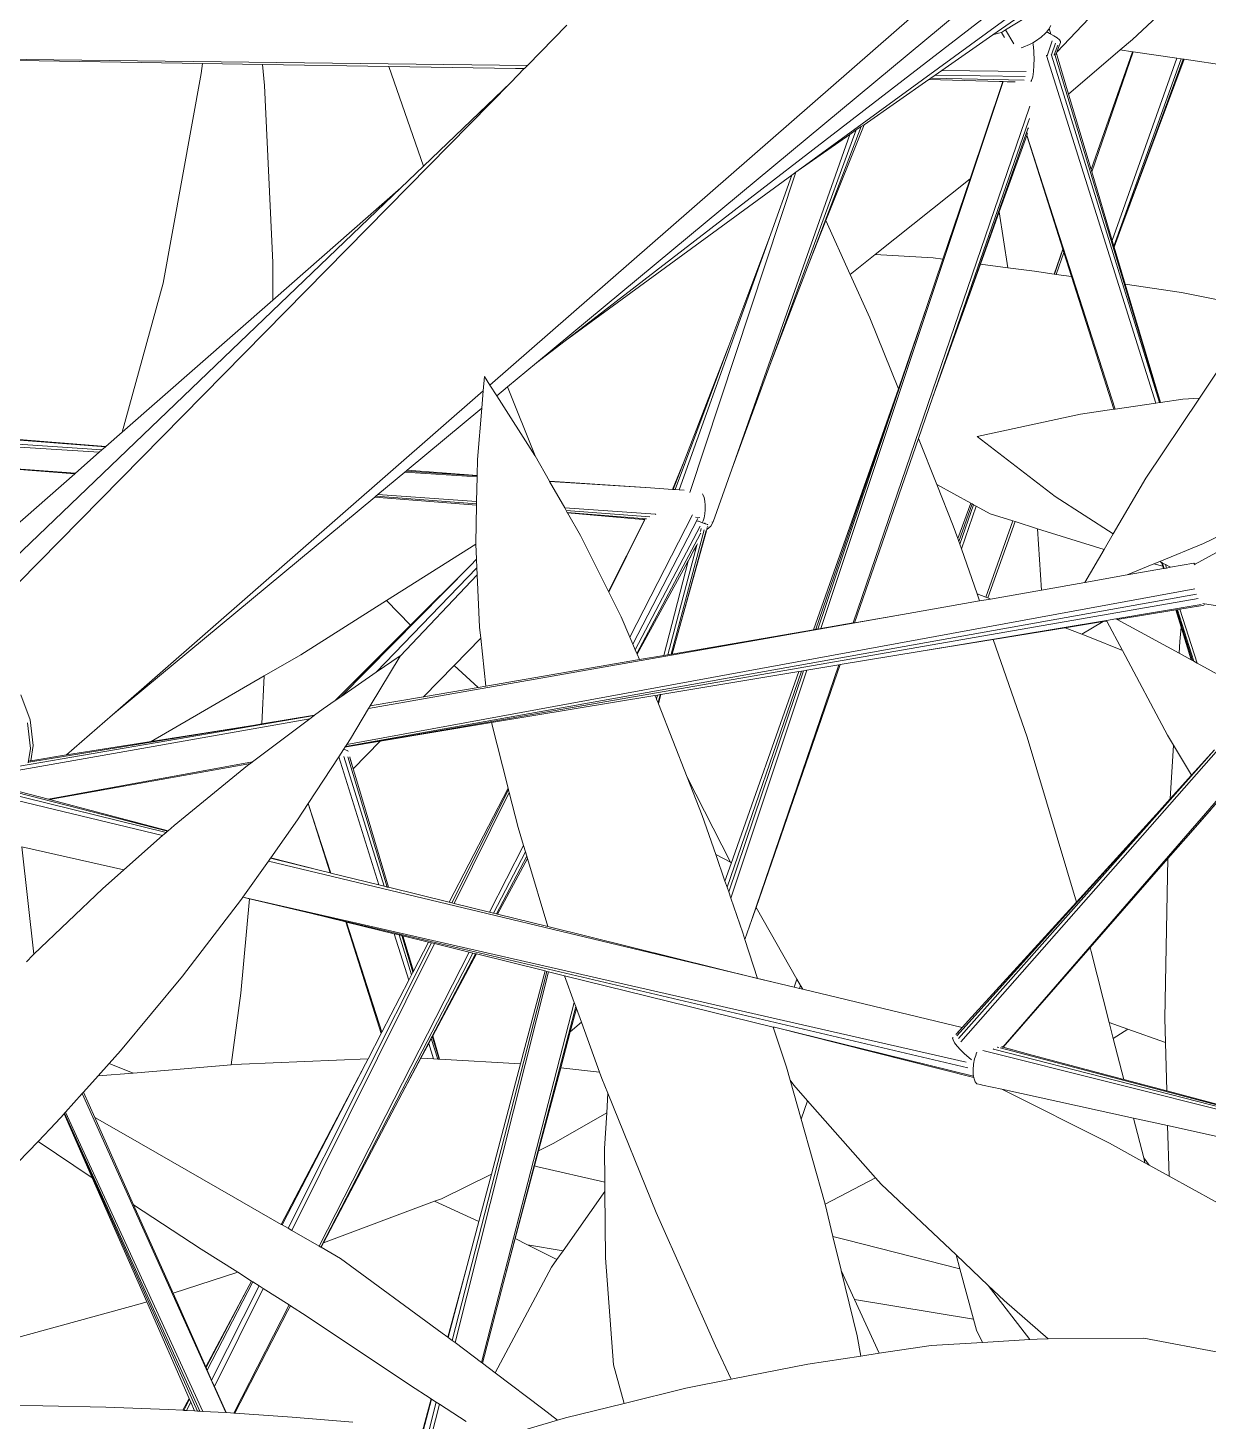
# Model space of a CAD drawing. Header units: millimetres. Extents: x 18 to 174501, y 22 to 24571.
# Drawn here: x 18390.8 to 18495.1, y 22331.5 to 22454.7 of the extents above; entities that cross this region are included whole.
import ezdxf

# ---------------------------------------------------------------- set-up
doc = ezdxf.new("R2010")
doc.units = ezdxf.units.MM
doc.header["$MEASUREMENT"] = 0
doc.layers.add('Edges', color=7, linetype='Continuous', lineweight=18)

# ---------------------------------------------------------------- blocks, each defined once
blk = doc.blocks.new('BAMBOOPLAN')
at = {"layer": 'Edges'}
for p, q in [((4.9687, 3.6065), (5.7103, 4.254)), ((5.0274, 3.6346), (5.7136, 4.2039)), ((5.9508, 4.2011), (5.7805, 4.0432)), ((5.704, 4.1561), (5.0636, 3.6625)), ((5.6819, 4.1139), (5.3582, 3.8775)), ((5.6851, 4.027), (5.7553, 4.1013)), ((5.6478, 4.0793), (5.6042, 4.0489)), ((5.6204, 4.0552), (5.6575, 4.0779)), ((5.066, 4.061), (5.016, 4.0103)), ((5.6042, 4.0489), (5.5397, 4.004)), ((5.6042, 4.0489), (5.6114, 4.0509)), ((5.6114, 4.0509), (5.615, 4.0519)), ((5.615, 4.0519), (5.6151, 4.0519)), ((5.6151, 4.0519), (5.6204, 4.0552)), ((5.6151, 4.0519), (5.619, 4.0455)), ((5.6204, 4.0552), (5.6309, 4.0378)), ((5.6652, 4.0459), (5.6709, 4.0511)), ((5.6709, 4.0511), (5.672, 4.0524)), ((5.672, 4.0524), (5.6751, 4.0562)), ((5.6744, 4.0513), (5.672, 4.0524)), ((5.6741, 4.0525), (5.6744, 4.0513)), ((5.676, 4.0506), (5.6744, 4.0513)), ((5.6751, 4.0562), (5.6754, 4.0568)), ((5.6754, 4.0568), (5.6774, 4.0609)), ((5.6775, 4.0498), (5.6754, 4.0568)), ((5.6774, 4.0499), (5.676, 4.0506)), ((5.6769, 4.0514), (5.6774, 4.0499)), ((5.6775, 4.0498), (5.6774, 4.0499)), ((5.6814, 4.0477), (5.6775, 4.0498)), ((5.6856, 4.045), (5.6814, 4.0477)), ((5.619, 4.0455), (5.619, 4.0454)), ((5.64, 4.0324), (5.6426, 4.0332)), ((5.6426, 4.0332), (5.6505, 4.0366)), ((5.6505, 4.0366), (5.6547, 4.039)), ((5.6547, 4.039), (5.6582, 4.041)), ((5.655, 4.0371), (5.6547, 4.039)), ((5.6559, 4.0283), (5.655, 4.0371)), ((5.6582, 4.041), (5.6652, 4.0459)), ((5.6727, 4.0226), (5.6791, 4.0412)), ((5.6783, 4.0236), (5.6834, 4.0384)), ((5.6863, 4.036), (5.6818, 4.0235)), ((5.6876, 4.0341), (5.6846, 4.0257)), ((5.6872, 4.0328), (5.6851, 4.027)), ((5.6885, 4.0425), (5.6856, 4.045)), ((5.6872, 4.0328), (5.6895, 4.0393)), ((5.6898, 4.0406), (5.6885, 4.0425)), ((5.6895, 4.0393), (5.6898, 4.0406)), ((5.7651, 4.03), (5.7, 3.9739)), ((5.7805, 4.0432), (5.7651, 4.03)), ((5.7805, 4.0277), (5.7651, 4.03)), ((4.053, 4.0218), (5.016, 4.0103)), ((4.3117, 4.0176), (4.6056, 4.0129)), ((4.6039, 4.0001), (4.6056, 4.0129)), ((4.6056, 4.0129), (4.6813, 4.0117)), ((4.6813, 4.0117), (4.6837, 3.9849)), ((4.6813, 4.0117), (4.8408, 4.0091)), ((5.656, 4.0254), (5.6559, 4.0283)), ((5.6563, 4.0192), (5.656, 4.0254)), ((5.6562, 4.0104), (5.6563, 4.0192)), ((5.672, 4.0229), (5.6718, 4.0233)), ((5.8102, 3.5839), (5.672, 4.0229)), ((5.6726, 4.0224), (5.6727, 4.0226)), ((5.6781, 4.0232), (5.6782, 4.0236)), ((5.6782, 4.0236), (5.6783, 4.0236)), ((5.6784, 4.0232), (5.6783, 4.0236)), ((5.8146, 3.5845), (5.6784, 4.0232)), ((5.6818, 4.0235), (5.6817, 4.0233)), ((5.6826, 4.0243), (5.6827, 4.0241)), ((5.6827, 4.0241), (5.8158, 3.5847)), ((5.6844, 4.0253), (5.6839, 4.0241)), ((5.6844, 4.0253), (5.6846, 4.0257)), ((5.6851, 4.027), (5.6846, 4.0257)), ((5.6846, 4.0257), (5.6855, 4.0225)), ((5.6846, 4.0257), (5.6846, 4.0257)), ((5.6855, 4.0225), (5.7, 3.9739)), ((5.7805, 4.0277), (5.7283, 3.8789)), ((5.7817, 4.0276), (5.7292, 3.8759)), ((5.755, 3.7892), (5.8366, 4.0196)), ((5.7571, 3.7821), (5.8421, 4.0188)), ((5.8448, 4.0184), (5.766, 3.8038)), ((5.846, 4.0182), (5.766, 3.8038)), ((5.7817, 4.0276), (5.7805, 4.0277)), ((5.8366, 4.0196), (5.7817, 4.0276)), ((5.8421, 4.0188), (5.8366, 4.0196)), ((5.8448, 4.0184), (5.8421, 4.0188)), ((5.846, 4.0182), (5.8448, 4.0184)), ((5.9021, 4.01), (5.846, 4.0182)), ((4.5558, 3.7354), (4.6039, 4.0001)), ((4.8408, 4.0091), (4.8847, 3.8833)), ((4.8408, 4.0091), (5.0012, 4.0066)), ((5.0121, 4.0063), (4.995, 3.9889)), ((5.0121, 4.0063), (5.0012, 4.0066)), ((5.0012, 4.0066), (5.0122, 4.0064)), ((5.0122, 4.0064), (5.0121, 4.0063)), ((5.016, 4.0103), (5.0122, 4.0064)), ((5.5259, 3.9944), (5.5233, 3.9926)), ((5.5312, 3.9981), (5.5259, 3.9944)), ((5.6438, 3.9916), (5.5259, 3.9944)), ((5.5397, 4.004), (5.5312, 3.9981)), ((5.5312, 3.9981), (5.6452, 3.9962)), ((5.5397, 4.004), (5.6462, 4.0027)), ((5.6532, 3.9915), (5.6546, 3.9961)), ((5.6546, 3.9961), (5.6556, 4.0025)), ((5.6556, 4.0025), (5.6562, 4.0104)), ((4.995, 3.9889), (4.3011, 3.2841)), ((4.6837, 3.9849), (4.6945, 3.7613)), ((4.995, 3.9889), (4.8847, 3.8833)), ((5.6173, 3.9899), (5.3868, 3.2993)), ((5.5233, 3.9926), (5.4415, 3.9355)), ((5.6125, 3.9901), (5.5233, 3.9926)), ((5.617, 3.9899), (5.5755, 3.8672)), ((5.617, 3.9899), (5.6125, 3.9901)), ((5.6173, 3.9899), (5.617, 3.9899)), ((5.6225, 3.9897), (5.6173, 3.9899)), ((5.6225, 3.9897), (5.6231, 3.9897)), ((5.6231, 3.9897), (5.6233, 3.9897)), ((5.6233, 3.9897), (5.6265, 3.9897)), ((5.6326, 3.9895), (5.6265, 3.9897)), ((5.6522, 3.99), (5.6532, 3.9915)), ((5.6505, 3.9578), (5.6509, 3.9589)), ((5.7, 3.9739), (5.7283, 3.8789)), ((5.4277, 3.3063), (5.6505, 3.9578)), ((5.6496, 3.9409), (5.6504, 3.9433)), ((5.3227, 3.6325), (5.4317, 3.9288)), ((5.3719, 3.7609), (5.4379, 3.933)), ((5.3932, 3.8144), (5.4415, 3.9355)), ((5.4317, 3.9288), (5.4235, 3.9231)), ((5.4379, 3.933), (5.4317, 3.9288)), ((5.4415, 3.9355), (5.4379, 3.933)), ((5.5281, 3.5907), (5.6492, 3.9399)), ((5.6486, 3.9301), (5.5619, 3.6857)), ((5.617, 2.7706), (6.619, 3.9268)), ((5.6482, 3.925), (5.6473, 3.9224)), ((5.6492, 3.9316), (5.6486, 3.9301)), ((5.6492, 3.9399), (5.6496, 3.9409)), ((5.2742, 3.5005), (5.4235, 3.9231)), ((5.4235, 3.9231), (5.3582, 3.8775)), ((5.6471, 3.9218), (5.6122, 3.8253)), ((5.6473, 3.9224), (5.6471, 3.9218)), ((5.6471, 3.9218), (5.6927, 3.7783)), ((5.6473, 3.9224), (5.7588, 3.5764)), ((5.8479, 3.0345), (6.6245, 3.9224)), ((4.8847, 3.8833), (4.8561, 3.8559)), ((5.35, 3.8716), (5.0636, 3.6625)), ((5.3554, 3.8755), (5.2215, 3.4708)), ((5.3236, 3.7978), (5.35, 3.8716)), ((5.3554, 3.8755), (5.35, 3.8716)), ((5.3582, 3.8775), (5.3554, 3.8755)), ((5.7283, 3.8789), (5.7292, 3.8759)), ((5.7292, 3.8759), (5.755, 3.7892)), ((4.8561, 3.8559), (4.2689, 3.2932)), ((4.6942, 3.7139), (4.8561, 3.8559)), ((5.5755, 3.8672), (5.4554, 3.7714)), ((5.5755, 3.8672), (5.5411, 3.7658)), ((5.6122, 3.8253), (5.5885, 3.7595)), ((5.6122, 3.8253), (5.623, 3.7549)), ((5.3719, 3.7609), (5.3932, 3.8144)), ((5.3932, 3.8144), (5.4241, 3.7464)), ((5.766, 3.8038), (5.7575, 3.7807)), ((5.2079, 3.4743), (5.3236, 3.7978)), ((5.2707, 3.6561), (5.3236, 3.7978)), ((5.755, 3.7892), (5.7571, 3.7821)), ((5.4554, 3.7714), (5.4241, 3.7464)), ((5.4554, 3.7714), (5.529, 3.7673)), ((5.5411, 3.7658), (5.5208, 3.7058)), ((5.529, 3.7673), (5.5411, 3.7658)), ((5.6927, 3.7783), (5.6815, 3.7469)), ((5.6928, 3.7778), (5.6819, 3.7468)), ((5.694, 3.7741), (5.6844, 3.7465)), ((5.6927, 3.7783), (5.6928, 3.7778)), ((5.6928, 3.7778), (5.694, 3.7741)), ((5.694, 3.7741), (5.7037, 3.7437)), ((5.7571, 3.7821), (5.7575, 3.7807)), ((5.7575, 3.7807), (5.7715, 3.7339)), ((4.6945, 3.7613), (4.6942, 3.7139)), ((5.3227, 3.6325), (5.3719, 3.7609)), ((5.5885, 3.7595), (5.5619, 3.6857)), ((5.5885, 3.7595), (5.623, 3.7549)), ((5.623, 3.7549), (5.657, 3.7504)), ((5.657, 3.7504), (5.6815, 3.7469)), ((4.5041, 3.5472), (4.5558, 3.7354)), ((5.4241, 3.7464), (5.4489, 3.6917)), ((5.6815, 3.7469), (5.6819, 3.7468)), ((5.6819, 3.7468), (5.6844, 3.7465)), ((5.6844, 3.7465), (5.7037, 3.7437)), ((5.7037, 3.7437), (5.7569, 3.5761)), ((5.7715, 3.7339), (5.8424, 3.7236)), ((5.7715, 3.7339), (5.8159, 3.5847)), ((4.5041, 3.5472), (4.6942, 3.7139)), ((5.8424, 3.7236), (5.9037, 3.7115)), ((5.5208, 3.7058), (5.3829, 3.2986)), ((5.5208, 3.7058), (5.4864, 3.6059)), ((5.4489, 3.6917), (5.485, 3.6018)), ((5.5619, 3.6857), (5.5281, 3.5907)), ((6.3609, 3.683), (5.5639, 2.7773)), ((5.0636, 3.6625), (5.0274, 3.6346)), ((5.203, 3.4746), (5.2707, 3.6561)), ((5.2141, 3.5107), (5.2707, 3.6561)), ((4.991, 3.6043), (5.0274, 3.6346)), ((5.2742, 3.5005), (5.3227, 3.6325)), ((4.9618, 3.6173), (4.9603, 3.5992)), ((4.9618, 3.6173), (4.9687, 3.6065)), ((5.8879, 3.6243), (5.8652, 3.5903)), ((4.4918, 3.1901), (4.9603, 3.5992)), ((4.9603, 3.5992), (4.9584, 3.5773)), ((4.9687, 3.6065), (4.9773, 3.593)), ((4.9773, 3.593), (4.991, 3.6043)), ((4.9773, 3.593), (5.0255, 3.5179)), ((4.991, 3.6043), (5.0259, 3.5172)), ((5.3777, 3.2977), (5.485, 3.6018)), ((5.485, 3.6018), (5.3804, 3.2982)), ((5.485, 3.6018), (5.4864, 3.6059)), ((5.5102, 3.539), (5.5281, 3.5907)), ((5.8652, 3.5903), (5.7975, 3.4892)), ((5.8442, 3.5888), (5.8652, 3.5903)), ((4.8643, 3.4992), (4.9584, 3.5773)), ((4.9584, 3.5773), (4.9529, 3.5125)), ((5.715, 3.57), (5.7569, 3.5761)), ((5.7569, 3.5761), (5.7588, 3.5764)), ((5.7588, 3.5764), (5.8102, 3.5839)), ((5.8102, 3.5839), (5.8146, 3.5845)), ((5.8146, 3.5845), (5.8158, 3.5847)), ((5.8158, 3.5847), (5.8159, 3.5847)), ((5.8159, 3.5847), (5.8442, 3.5888)), ((4.4785, 3.5247), (4.0315, 3.5557)), ((4.1205, 3.5569), (4.4831, 3.5288)), ((5.5843, 3.5417), (5.715, 3.57)), ((4.4751, 3.5218), (4.0321, 3.5504)), ((4.2512, 3.5481), (4.4834, 3.529)), ((4.4834, 3.529), (4.5041, 3.5472)), ((5.4296, 3.3066), (5.5102, 3.539)), ((5.5102, 3.539), (5.5334, 3.4809)), ((5.5843, 3.5417), (5.6829, 3.4661)), ((4.4451, 3.4955), (4.4751, 3.5218)), ((4.4751, 3.5218), (4.4785, 3.5247)), ((4.4785, 3.5247), (4.4831, 3.5288)), ((4.4831, 3.5288), (4.4834, 3.529)), ((4.2554, 3.509), (4.4443, 3.4947)), ((4.2554, 3.509), (4.4451, 3.4955)), ((4.9529, 3.5125), (4.9525, 3.4924)), ((5.0255, 3.5179), (5.0259, 3.5172)), ((5.0259, 3.5172), (5.0439, 3.4855)), ((5.1996, 3.4749), (5.2141, 3.5107)), ((5.2001, 3.4748), (5.2141, 3.5107)), ((4.3256, 3.3907), (4.4443, 3.4947)), ((4.4443, 3.4947), (4.4451, 3.4955)), ((4.8271, 3.4684), (4.8613, 3.4968)), ((4.8613, 3.4968), (4.8629, 3.4981)), ((4.9525, 3.4909), (4.8613, 3.4968)), ((4.8629, 3.4981), (4.8643, 3.4992)), ((4.9525, 3.4919), (4.8629, 3.4981)), ((4.8643, 3.4992), (4.9525, 3.4924)), ((4.9525, 3.4909), (4.9519, 3.4595)), ((4.9525, 3.4924), (4.9525, 3.4919)), ((4.9525, 3.4919), (4.9525, 3.4909)), ((5.1718, 3.4767), (5.0439, 3.4855)), ((5.0439, 3.4855), (5.0442, 3.4849)), ((5.1718, 3.4767), (5.0442, 3.4849)), ((5.0442, 3.4849), (5.0632, 3.4516)), ((5.2507, 3.4341), (5.2742, 3.5005)), ((5.7975, 3.4892), (5.7563, 3.4186)), ((4.8245, 3.4662), (4.8271, 3.4684)), ((4.8271, 3.4684), (4.9519, 3.4595)), ((5.1996, 3.4749), (5.1718, 3.4767)), ((5.2001, 3.4748), (5.1996, 3.4749)), ((5.203, 3.4746), (5.2001, 3.4748)), ((5.2079, 3.4743), (5.203, 3.4746)), ((5.214, 3.4739), (5.2079, 3.4743)), ((5.2379, 3.4686), (5.2373, 3.4695)), ((5.2393, 3.4648), (5.2379, 3.4686)), ((5.5334, 3.4809), (5.5542, 3.4291)), ((5.5334, 3.4809), (5.5763, 3.4576)), ((6.0207, 3.4791), (5.8704, 3.4066)), ((4.4918, 3.1901), (4.8231, 3.4651)), ((4.8231, 3.4651), (4.8245, 3.4662)), ((4.8231, 3.4651), (4.9518, 3.4548)), ((4.8245, 3.4662), (4.9518, 3.4566)), ((4.9518, 3.4548), (4.9509, 3.4069)), ((4.9519, 3.4595), (4.9518, 3.4566)), ((4.9518, 3.4566), (4.9518, 3.4548)), ((5.0632, 3.4516), (5.178, 3.4435)), ((5.0632, 3.4516), (5.0652, 3.4481)), ((5.2403, 3.4601), (5.2393, 3.4648)), ((5.2408, 3.4548), (5.2403, 3.4601)), ((5.2404, 3.4439), (5.2409, 3.4492)), ((5.2409, 3.4492), (5.2408, 3.4548)), ((5.5599, 3.4128), (5.5763, 3.4576)), ((5.578, 3.4566), (5.5611, 3.4093)), ((5.5798, 3.4556), (5.5623, 3.4059)), ((5.5832, 3.4538), (5.5645, 3.3997)), ((5.5763, 3.4576), (5.578, 3.4566)), ((5.578, 3.4566), (5.5798, 3.4556)), ((5.5798, 3.4556), (5.5832, 3.4538)), ((5.5832, 3.4538), (5.6009, 3.4441)), ((5.6829, 3.4661), (5.7563, 3.4186)), ((5.0652, 3.4481), (5.1706, 3.4402)), ((5.0652, 3.4481), (5.0665, 3.4457)), ((5.0665, 3.4457), (5.166, 3.4378)), ((5.0665, 3.4457), (5.0668, 3.4453)), ((5.1618, 3.437), (5.0668, 3.4453)), ((5.0668, 3.4453), (5.083, 3.4167)), ((5.1643, 3.4367), (5.1185, 3.3458)), ((5.1644, 3.4367), (5.1188, 3.345)), ((5.1455, 3.2881), (5.2246, 3.443)), ((5.1493, 3.2793), (5.2316, 3.4381)), ((5.1643, 3.4367), (5.1618, 3.437)), ((5.1644, 3.4367), (5.1643, 3.4367)), ((5.1646, 3.4372), (5.1644, 3.4367)), ((5.166, 3.4378), (5.1665, 3.4378)), ((5.1706, 3.4402), (5.1709, 3.4401)), ((5.178, 3.4435), (5.1783, 3.4434)), ((5.2286, 3.4399), (5.2286, 3.4399)), ((5.2286, 3.4399), (5.234, 3.4395)), ((5.2321, 3.4347), (5.231, 3.435)), ((5.2375, 3.4328), (5.2321, 3.4347)), ((5.2372, 3.4335), (5.2381, 3.4351)), ((5.2408, 3.4316), (5.2375, 3.4328)), ((5.2381, 3.4351), (5.2394, 3.439)), ((5.2394, 3.439), (5.2404, 3.4439)), ((5.2408, 3.4316), (5.2404, 3.4327)), ((5.2415, 3.4313), (5.2408, 3.4316)), ((5.2438, 3.4304), (5.2415, 3.4313)), ((5.2462, 3.4329), (5.246, 3.4325)), ((5.2477, 3.4286), (5.2507, 3.4341)), ((5.2496, 3.4338), (5.2495, 3.4337)), ((5.5954, 3.3387), (5.6296, 3.4351)), ((5.5977, 3.3378), (5.6323, 3.4343)), ((5.6009, 3.4441), (5.6296, 3.4351)), ((5.6296, 3.4351), (5.6323, 3.4343)), ((5.6323, 3.4343), (5.6608, 3.4253)), ((5.083, 3.4167), (5.1185, 3.3458)), ((5.1523, 3.2724), (5.2344, 3.4284)), ((5.1543, 3.2678), (5.235, 3.4191)), ((5.1976, 3.2668), (5.2395, 3.4239)), ((5.2418, 3.423), (5.2077, 3.299)), ((5.2423, 3.4226), (5.2077, 3.299)), ((5.2344, 3.4284), (5.2344, 3.4285)), ((5.2346, 3.4218), (5.2355, 3.4254)), ((5.2346, 3.4218), (5.2346, 3.4218)), ((5.235, 3.4191), (5.2353, 3.4196)), ((5.2423, 3.4226), (5.2427, 3.4241)), ((5.2427, 3.4241), (5.2434, 3.4267)), ((5.2427, 3.4241), (5.2429, 3.4242)), ((5.2429, 3.4242), (5.2477, 3.4286)), ((5.2437, 3.4278), (5.2438, 3.4281)), ((5.2439, 3.4303), (5.2438, 3.4304)), ((5.2444, 3.4282), (5.2443, 3.4279)), ((5.5542, 3.4291), (5.5599, 3.4128)), ((5.6608, 3.4253), (5.6655, 3.3478)), ((5.6608, 3.4253), (5.7448, 3.3989)), ((5.7563, 3.4186), (5.7448, 3.3989)), ((4.9508, 3.4057), (4.8381, 3.3346)), ((4.9509, 3.4058), (4.9508, 3.4057)), ((4.9509, 3.4069), (4.9509, 3.4058)), ((4.9509, 3.4058), (4.9518, 3.3868)), ((5.1937, 3.2661), (5.23, 3.4043)), ((5.2261, 3.3972), (5.2191, 3.3843)), ((5.23, 3.4043), (5.2261, 3.3972)), ((5.2311, 3.4063), (5.23, 3.4043)), ((5.5599, 3.4128), (5.5611, 3.4093)), ((5.5611, 3.4093), (5.5623, 3.4059)), ((5.5623, 3.4059), (5.5645, 3.3997)), ((5.5645, 3.3997), (5.5843, 3.343)), ((5.7448, 3.3989), (5.7206, 3.3575)), ((5.8704, 3.4066), (5.815, 3.3838)), ((5.8989, 3.4019), (5.86, 3.3804)), ((4.7803, 3.2131), (4.944, 3.379)), ((4.8683, 3.3033), (4.944, 3.379)), ((4.944, 3.379), (4.9518, 3.3868)), ((4.9518, 3.3868), (4.9523, 3.3757)), ((5.2178, 3.382), (5.1547, 3.2668)), ((5.1883, 3.2652), (5.2191, 3.3843)), ((5.2191, 3.3843), (5.2178, 3.382)), ((5.2229, 3.3912), (5.2191, 3.3843)), ((5.8078, 3.3808), (5.7738, 3.3669)), ((5.815, 3.3838), (5.8078, 3.3808)), ((5.8078, 3.3808), (5.8188, 3.378)), ((5.815, 3.3838), (5.8174, 3.3825)), ((5.8188, 3.378), (5.8174, 3.3825)), ((5.8174, 3.3825), (5.8177, 3.3824)), ((5.8177, 3.3824), (5.82, 3.375)), ((5.8177, 3.3824), (5.8187, 3.3818)), ((5.8187, 3.3818), (5.8208, 3.3752)), ((5.8187, 3.3818), (5.8222, 3.3799)), ((5.8222, 3.3799), (5.8236, 3.3756)), ((5.8222, 3.3799), (5.8286, 3.3765)), ((5.8581, 3.3817), (5.8286, 3.3765)), ((5.8581, 3.3817), (5.86, 3.3804)), ((5.86, 3.3804), (5.8586, 3.3796)), ((4.9523, 3.3757), (4.825, 3.2439)), ((4.9527, 3.3669), (4.8551, 3.2644)), ((4.9523, 3.3757), (4.9527, 3.3669)), ((4.9527, 3.3669), (4.9557, 3.3008)), ((5.7738, 3.3669), (5.7206, 3.3575)), ((5.8197, 3.375), (5.7738, 3.3669)), ((5.8197, 3.375), (5.8188, 3.378)), ((5.82, 3.375), (5.8197, 3.375)), ((5.8208, 3.3752), (5.82, 3.375)), ((5.8236, 3.3756), (5.8208, 3.3752)), ((5.8286, 3.3765), (5.8236, 3.3756)), ((4.7878, 3.1527), (5.8595, 3.3493)), ((5.1185, 3.3458), (5.1188, 3.345)), ((5.1188, 3.345), (5.1344, 3.3139)), ((5.6655, 3.3478), (5.6011, 3.3365)), ((5.7206, 3.3575), (5.6655, 3.3478)), ((4.8381, 3.3346), (4.7296, 3.2661)), ((4.7863, 3.1503), (5.8614, 3.3427)), ((4.7876, 3.15), (5.8635, 3.337)), ((4.8381, 3.3346), (4.8683, 3.3033)), ((5.5874, 3.3341), (5.4971, 3.3182)), ((5.5843, 3.343), (5.5874, 3.3341)), ((5.5843, 3.343), (5.5954, 3.3387)), ((5.6011, 3.3365), (5.5874, 3.3341)), ((5.5954, 3.3387), (5.5977, 3.3378)), ((5.5977, 3.3378), (5.6011, 3.3365)), ((5.8676, 3.3294), (5.7597, 3.3115)), ((5.8693, 3.3282), (5.8404, 3.3235)), ((5.8693, 3.3282), (5.8707, 3.3288)), ((5.8716, 3.3304), (5.8697, 3.3307)), ((5.8707, 3.3288), (5.8716, 3.3304)), ((5.8909, 3.3273), (5.8716, 3.3304)), ((5.4971, 3.3182), (4.8155, 3.1983)), ((5.1344, 3.3139), (5.1455, 3.2881)), ((5.4971, 3.3182), (5.4296, 3.3066)), ((5.7478, 3.3095), (5.5111, 3.2702)), ((5.7438, 3.3079), (5.6955, 3.3001)), ((5.7438, 3.3079), (5.7167, 3.2919)), ((5.7483, 3.3086), (5.7438, 3.3079)), ((5.7597, 3.3115), (5.7478, 3.3095)), ((5.7483, 3.3086), (5.7478, 3.3095)), ((5.7682, 3.2713), (5.7483, 3.3086)), ((5.7612, 3.3107), (5.7597, 3.3115)), ((5.8356, 3.3227), (5.7612, 3.3107)), ((5.8395, 3.268), (5.7612, 3.3107)), ((5.8363, 3.3228), (5.8356, 3.3227)), ((5.8422, 3.3011), (5.8356, 3.3227)), ((5.8374, 3.323), (5.8363, 3.3228)), ((5.8363, 3.3228), (5.8563, 3.2589)), ((5.8404, 3.3235), (5.8374, 3.323)), ((5.8374, 3.323), (5.8581, 3.2579)), ((5.8404, 3.3235), (5.8623, 3.2556)), ((4.7731, 3.2082), (4.8683, 3.3033)), ((4.9557, 3.3008), (4.9572, 3.2871)), ((5.2077, 3.299), (5.1989, 3.267)), ((5.3777, 3.2977), (5.1989, 3.267)), ((5.3804, 3.2982), (5.3777, 3.2977)), ((5.3829, 3.2986), (5.3804, 3.2982)), ((5.3868, 3.2993), (5.3829, 3.2986)), ((5.4277, 3.3063), (5.3868, 3.2993)), ((5.4296, 3.3066), (5.4277, 3.3063)), ((5.6955, 3.3001), (5.6044, 3.2853)), ((5.6955, 3.3001), (5.7167, 3.2919)), ((5.7167, 3.2919), (5.7262, 3.2882)), ((5.8422, 3.3011), (5.8404, 3.2827)), ((5.8549, 3.2596), (5.8422, 3.3011)), ((4.9235, 3.2527), (4.9572, 3.2871)), ((4.9572, 3.2871), (4.9637, 3.2266)), ((5.1455, 3.2881), (5.1493, 3.2793)), ((5.1493, 3.2793), (5.1523, 3.2724)), ((5.6044, 3.2853), (5.5111, 3.2702)), ((5.6044, 3.2853), (5.6475, 3.162)), ((5.7262, 3.2882), (5.7682, 3.2713)), ((5.8404, 3.2827), (5.8395, 3.268)), ((4.7296, 3.2661), (4.6834, 3.2393)), ((4.8551, 3.2644), (4.8175, 3.2015)), ((4.8554, 3.2649), (4.825, 3.2439)), ((4.8554, 3.2649), (4.8551, 3.2644)), ((5.1577, 3.2599), (4.9637, 3.2266)), ((5.1523, 3.2724), (5.1543, 3.2678)), ((5.1543, 3.2678), (5.1547, 3.2668)), ((5.1547, 3.2668), (5.1577, 3.2599)), ((5.1883, 3.2652), (5.1577, 3.2599)), ((5.1937, 3.2661), (5.1883, 3.2652)), ((5.1976, 3.2668), (5.1937, 3.2661)), ((5.1989, 3.267), (5.1976, 3.2668)), ((5.5111, 3.2702), (5.4112, 3.2536)), ((5.825, 3.1644), (5.7682, 3.2713)), ((5.8549, 3.2596), (5.8395, 3.268)), ((5.8563, 3.2589), (5.8549, 3.2596)), ((5.8581, 3.2579), (5.8563, 3.2589)), ((5.8623, 3.2556), (5.8581, 3.2579)), ((5.8977, 3.2363), (5.8623, 3.2556)), ((4.6834, 3.2393), (4.5405, 3.1564)), ((4.6834, 3.2393), (4.6804, 3.1787)), ((4.825, 3.2439), (4.7803, 3.2131)), ((4.8849, 3.2131), (4.9235, 3.2527)), ((4.9235, 3.2527), (4.9539, 3.2249)), ((5.3591, 3.2449), (5.1848, 3.216)), ((5.3623, 3.2455), (5.2683, 2.9726)), ((5.3651, 3.2459), (5.2704, 2.9665)), ((5.3692, 3.2466), (5.2731, 2.9588)), ((5.2735, 3.0025), (5.3591, 3.2449)), ((5.2996, 2.9316), (5.4096, 3.2533)), ((5.305, 2.9471), (5.4112, 3.2536)), ((5.3623, 3.2455), (5.3591, 3.2449)), ((5.3651, 3.2459), (5.3623, 3.2455)), ((5.3692, 3.2466), (5.3651, 3.2459)), ((5.4096, 3.2533), (5.3692, 3.2466)), ((5.4112, 3.2536), (5.4096, 3.2533)), ((4.9539, 3.2249), (4.8849, 3.2131)), ((4.9637, 3.2266), (4.9539, 3.2249)), ((4.3879, 3.1838), (4.3759, 3.2153)), ((4.7731, 3.2082), (4.758, 3.1978)), ((4.7803, 3.2131), (4.7731, 3.2082)), ((4.8849, 3.2131), (4.8175, 3.2015)), ((5.1772, 3.2147), (4.9708, 3.1804)), ((5.1804, 3.2152), (5.1772, 3.2147)), ((5.1772, 3.2147), (5.1791, 3.2103)), ((5.1791, 3.2103), (5.1804, 3.2152)), ((5.1791, 3.2103), (5.1793, 3.2099)), ((5.1793, 3.2099), (5.1811, 3.2052)), ((5.184, 3.2158), (5.1804, 3.2152)), ((5.1811, 3.2052), (5.184, 3.2158)), ((5.1811, 3.2052), (5.1816, 3.2041)), ((5.1848, 3.216), (5.1816, 3.2041)), ((5.1816, 3.2041), (5.218, 3.1113)), ((5.1848, 3.216), (5.184, 3.2158)), ((4.7412, 3.1852), (4.3713, 3.1201)), ((4.7468, 3.1894), (4.3743, 3.1255)), ((4.4338, 3.1395), (4.4918, 3.1901)), ((4.7412, 3.1852), (4.6688, 3.1309)), ((4.6804, 3.1787), (4.7472, 3.1897)), ((4.7468, 3.1894), (4.7412, 3.1852)), ((4.7472, 3.1897), (4.7468, 3.1894)), ((4.758, 3.1978), (4.7472, 3.1897)), ((4.8155, 3.1983), (4.7926, 3.1601)), ((4.8175, 3.2015), (4.8155, 3.1983)), ((4.3881, 3.1477), (4.3843, 3.1802)), ((4.386, 3.1304), (4.6716, 3.1773)), ((4.3917, 3.1513), (4.3879, 3.1838)), ((4.5405, 3.1564), (4.6716, 3.1773)), ((4.6716, 3.1773), (4.6804, 3.1787)), ((4.9708, 3.1804), (4.8302, 3.157)), ((4.9708, 3.1804), (4.9917, 3.0978)), ((4.3888, 3.1323), (4.3917, 3.1513)), ((4.4338, 3.1395), (4.5405, 3.1564)), ((4.7858, 3.1497), (4.7837, 3.1463)), ((4.7863, 3.1503), (4.7858, 3.1497)), ((4.7858, 3.1497), (4.7876, 3.15)), ((4.7878, 3.1527), (4.7863, 3.1503)), ((4.8302, 3.157), (4.7876, 3.15)), ((4.7926, 3.1601), (4.7878, 3.1527)), ((4.796, 3.122), (4.8302, 3.157)), ((5.6475, 3.162), (5.7098, 2.9537)), ((5.8325, 3.1521), (5.825, 3.1644)), ((5.8325, 3.1521), (5.8284, 3.0841)), ((5.8554, 3.1141), (5.8325, 3.1521)), ((4.3854, 3.1295), (4.3881, 3.1477)), ((4.3871, 3.1321), (4.3888, 3.1323)), ((4.3888, 3.1323), (4.4338, 3.1395)), ((4.7776, 3.137), (4.7392, 3.0782)), ((4.7837, 3.1463), (4.7776, 3.137)), ((4.8284, 2.9754), (4.7776, 3.137)), ((4.7862, 3.1461), (4.7837, 3.1463)), ((4.8349, 2.9738), (4.7841, 3.1374)), ((4.7891, 3.1449), (4.7862, 3.1461)), ((4.789, 3.137), (4.8387, 2.9728)), ((4.7894, 3.1439), (4.7891, 3.1449)), ((4.7925, 3.134), (4.7916, 3.137)), ((4.7919, 3.1358), (4.8004, 3.107)), ((4.7925, 3.134), (4.796, 3.122)), ((5.8843, 3.1462), (5.5606, 2.7816)), ((5.8554, 3.1141), (5.8843, 3.1462)), ((4.3858, 3.1304), (4.386, 3.1304)), ((4.411, 3.0836), (4.6688, 3.1309)), ((4.412, 3.0833), (4.666, 3.1288)), ((4.6626, 3.1262), (4.5696, 3.0504)), ((4.666, 3.1288), (4.6626, 3.1262)), ((4.6688, 3.1309), (4.666, 3.1288)), ((4.796, 3.122), (4.8004, 3.107)), ((4.8004, 3.107), (4.8405, 2.9724)), ((4.9171, 2.9535), (4.9917, 3.0978)), ((4.9917, 3.0978), (4.9923, 3.0953)), ((5.218, 3.1113), (5.2727, 3.004)), ((5.218, 3.1113), (5.237, 3.0629)), ((5.8284, 3.0841), (5.8554, 3.1141)), ((4.5552, 3.0377), (4.348, 3.0874)), ((4.5596, 3.0416), (4.3513, 3.0929)), ((4.3543, 3.0963), (4.5614, 3.0432)), ((4.3621, 3.0965), (4.411, 3.0836)), ((4.411, 3.0836), (4.412, 3.0833)), ((4.412, 3.0833), (4.562, 3.0437)), ((4.9923, 3.0953), (4.9205, 2.9527)), ((4.9932, 3.092), (4.9236, 2.9519)), ((4.9923, 3.0953), (4.9932, 3.092)), ((4.9932, 3.092), (5.0043, 3.0479)), ((5.8149, 3.0691), (5.8284, 3.0841)), ((4.7391, 3.0781), (4.7257, 3.0575)), ((4.7392, 3.0782), (4.7391, 3.0781)), ((4.7391, 3.0781), (4.767, 2.9905)), ((4.7392, 3.0782), (4.7675, 2.9904)), ((5.237, 3.0629), (5.2541, 3.0137)), ((5.5587, 2.7849), (5.8149, 3.0691)), ((5.7098, 2.9537), (5.8149, 3.0691)), ((5.8479, 3.0345), (5.8809, 3.0719)), ((4.5696, 3.0504), (4.562, 3.0437)), ((4.7257, 3.0575), (4.6918, 3.0097)), ((5.0043, 3.0479), (5.0112, 3.0251)), ((4.5552, 3.0377), (4.506, 2.9943)), ((4.5596, 3.0416), (4.5552, 3.0377)), ((4.5614, 3.0432), (4.5596, 3.0416)), ((4.562, 3.0437), (4.5614, 3.0432)), ((5.8253, 3.0087), (5.8479, 3.0345)), ((4.3773, 3.0236), (4.3925, 2.8878)), ((4.3773, 3.0236), (4.506, 2.9943)), ((4.6914, 3.0091), (4.6889, 3.0056)), ((4.6918, 3.0097), (4.6914, 3.0091)), ((4.7546, 2.9935), (4.6914, 3.0091)), ((4.6918, 3.0097), (4.7546, 2.9935)), ((4.9682, 2.9409), (5.0112, 3.0251)), ((4.9734, 2.9396), (5.0135, 3.0172)), ((4.9769, 2.9388), (5.0152, 3.0117)), ((4.9784, 2.9384), (5.016, 3.0088)), ((5.0112, 3.0251), (5.0135, 3.0172)), ((5.0135, 3.0172), (5.0152, 3.0117)), ((5.0152, 3.0117), (5.016, 3.0088)), ((5.016, 3.0088), (5.0418, 2.9228)), ((5.2541, 3.0137), (5.2727, 3.004)), ((5.2541, 3.0137), (5.2657, 2.9802)), ((4.506, 2.9943), (4.479, 2.9705)), ((4.6889, 3.0056), (4.6566, 2.96)), ((5.3355, 2.8504), (4.6889, 3.0056)), ((4.767, 2.9905), (4.7546, 2.9935)), ((5.2657, 2.9802), (5.2735, 3.0025)), ((5.2727, 3.004), (5.2735, 3.0025)), ((5.727, 2.8962), (5.8253, 3.0087)), ((5.8253, 3.0087), (5.8214, 2.8073)), ((4.7675, 2.9904), (4.767, 2.9905)), ((4.8284, 2.9754), (4.7675, 2.9904)), ((4.8349, 2.9738), (4.8284, 2.9754)), ((4.8387, 2.9728), (4.8349, 2.9738)), ((5.2657, 2.9802), (5.2683, 2.9726)), ((4.479, 2.9705), (4.3925, 2.8878)), ((4.6548, 2.9575), (4.5802, 2.8602)), ((4.6648, 2.9579), (4.6541, 2.8387)), ((4.6565, 2.9598), (4.6548, 2.9575)), ((4.6566, 2.96), (4.6565, 2.9598)), ((4.6565, 2.9598), (4.6648, 2.9579)), ((4.6566, 2.96), (5.5706, 2.7516)), ((4.6648, 2.9579), (4.7422, 2.9397)), ((4.8405, 2.9724), (4.8387, 2.9728)), ((4.9171, 2.9535), (4.8405, 2.9724)), ((5.2683, 2.9726), (5.2704, 2.9665)), ((5.2704, 2.9665), (5.2731, 2.9588)), ((5.2731, 2.9588), (5.2883, 2.9151)), ((4.7422, 2.9397), (5.5725, 2.7445)), ((4.7866, 2.9288), (4.7422, 2.9397)), ((4.9205, 2.9527), (4.9171, 2.9535)), ((4.9236, 2.9519), (4.9205, 2.9527)), ((4.9682, 2.9409), (4.9236, 2.9519)), ((4.9734, 2.9396), (4.9682, 2.9409)), ((4.9769, 2.9388), (4.9734, 2.9396)), ((4.9784, 2.9384), (4.9769, 2.9388)), ((5.0418, 2.9228), (4.9784, 2.9384)), ((5.2996, 2.9316), (5.305, 2.9471)), ((5.305, 2.9471), (5.3567, 2.8562)), ((5.5732, 2.8038), (5.7098, 2.9537)), ((4.7866, 2.9288), (4.8314, 2.7879)), ((4.7875, 2.9286), (4.7866, 2.9288)), ((4.7875, 2.9286), (4.8323, 2.7895)), ((4.8478, 2.9137), (4.7875, 2.9286)), ((5.3069, 2.8574), (5.0418, 2.9228)), ((5.291, 2.9066), (5.2996, 2.9316)), ((4.8662, 2.8552), (4.8478, 2.9137)), ((4.854, 2.9122), (4.8478, 2.9137)), ((4.8697, 2.8618), (4.854, 2.9122)), ((4.8573, 2.9114), (4.854, 2.9122)), ((4.8573, 2.9114), (4.8713, 2.8651)), ((4.8588, 2.911), (4.8573, 2.9114)), ((4.8588, 2.911), (4.8721, 2.8665)), ((4.891, 2.9031), (4.8588, 2.911)), ((5.2883, 2.9151), (5.291, 2.9066)), ((5.291, 2.9066), (5.3069, 2.8574)), ((4.3913, 2.8866), (4.3831, 2.8782)), ((4.3925, 2.8878), (4.3913, 2.8866)), ((4.8951, 2.9021), (4.7137, 2.5418)), ((4.8985, 2.9013), (4.7185, 2.539)), ((4.7528, 2.5193), (4.9424, 2.8905)), ((4.755, 2.5181), (4.9473, 2.8893)), ((4.8579, 2.7126), (4.9504, 2.8885)), ((4.8721, 2.8665), (4.891, 2.9031)), ((4.8951, 2.9021), (4.891, 2.9031)), ((4.8985, 2.9013), (4.8951, 2.9021)), ((4.8964, 2.7847), (4.9517, 2.8882)), ((4.9424, 2.8905), (4.8985, 2.9013)), ((4.9473, 2.8893), (4.9424, 2.8905)), ((4.9504, 2.8885), (4.9473, 2.8893)), ((4.9517, 2.8882), (4.9504, 2.8885)), ((5.0387, 2.8668), (4.9517, 2.8882)), ((5.6171, 2.7706), (5.727, 2.8962)), ((5.727, 2.8962), (5.7284, 2.8913)), ((5.7284, 2.8913), (5.7513, 2.8017)), ((4.5802, 2.8602), (4.502, 2.766)), ((4.8323, 2.7895), (4.8662, 2.8552)), ((4.8662, 2.8552), (4.8697, 2.8618)), ((4.8697, 2.8618), (4.8713, 2.8651)), ((4.8713, 2.8651), (4.8721, 2.8665)), ((5.0408, 2.8663), (4.9209, 2.4002)), ((5.0428, 2.8658), (4.9246, 2.3974)), ((5.0075, 2.7495), (5.0387, 2.8668)), ((5.0408, 2.8663), (5.0387, 2.8668)), ((5.0428, 2.8658), (5.0408, 2.8663)), ((5.063, 2.8608), (5.0428, 2.8658)), ((5.063, 2.8608), (5.0753, 2.827)), ((5.3268, 2.796), (5.063, 2.8608)), ((5.3355, 2.8504), (5.3069, 2.8574)), ((5.3531, 2.8462), (5.3355, 2.8504)), ((5.3531, 2.8462), (5.3567, 2.8562)), ((5.3567, 2.8562), (5.3611, 2.8485)), ((4.6541, 2.8387), (4.6417, 2.7481)), ((5.3597, 2.8446), (5.3531, 2.8462)), ((5.3611, 2.8485), (5.3597, 2.8446)), ((5.3639, 2.8436), (5.3597, 2.8446)), ((5.3611, 2.8485), (5.3639, 2.8436)), ((5.5653, 2.7952), (5.3639, 2.8436)), ((4.9581, 2.3722), (5.0753, 2.827)), ((4.9859, 2.4735), (5.0772, 2.8217)), ((5.0703, 2.7897), (5.0782, 2.8192)), ((5.0753, 2.827), (5.0772, 2.8217)), ((5.0772, 2.8217), (5.0782, 2.8192)), ((5.0782, 2.8192), (5.0845, 2.8019)), ((5.0845, 2.8019), (5.0703, 2.7897)), ((5.0845, 2.8019), (5.1073, 2.7391)), ((5.5581, 2.7873), (5.5732, 2.8038)), ((5.5653, 2.7952), (5.5732, 2.8038)), ((5.7513, 2.8017), (5.7749, 2.7933)), ((5.7513, 2.8017), (5.7564, 2.7814)), ((5.8214, 2.8073), (5.8222, 2.7766)), ((4.8148, 2.7557), (4.8314, 2.7879)), ((4.8314, 2.7879), (4.8323, 2.7895)), ((4.8914, 2.7753), (4.8946, 2.7814)), ((4.8946, 2.7814), (4.8959, 2.7838)), ((4.9027, 2.7553), (4.8946, 2.7814)), ((4.8959, 2.7838), (4.8964, 2.7847)), ((4.8959, 2.7838), (4.9046, 2.7552)), ((4.8964, 2.7847), (4.9052, 2.7552)), ((5.0583, 2.7446), (5.0703, 2.7897)), ((5.3268, 2.796), (5.3433, 2.7452)), ((5.3281, 2.7957), (5.3268, 2.796)), ((5.5801, 2.7321), (5.3281, 2.7957)), ((5.5798, 2.7338), (5.3281, 2.7957)), ((5.5539, 2.7826), (5.5534, 2.782)), ((5.5534, 2.782), (5.5539, 2.7796)), ((5.559, 2.7884), (5.5575, 2.7867)), ((5.559, 2.7884), (5.5653, 2.7952)), ((5.7749, 2.7933), (5.7564, 2.7814)), ((5.7564, 2.7814), (5.7696, 2.7298)), ((5.7749, 2.7933), (5.8222, 2.7766)), ((4.502, 2.766), (4.4877, 2.7501)), ((4.8814, 2.7565), (4.8914, 2.7753)), ((4.8976, 2.7556), (4.8914, 2.7753)), ((5.5539, 2.7796), (5.5559, 2.7762)), ((5.5559, 2.7762), (5.5591, 2.772)), ((5.5591, 2.772), (5.5634, 2.7672)), ((5.5634, 2.7672), (5.5684, 2.7622)), ((5.584, 2.7642), (5.5832, 2.7623)), ((6.4882, 2.5412), (5.5916, 2.7664)), ((5.605, 2.7681), (5.6045, 2.7683)), ((6.1937, 2.617), (5.605, 2.7681)), ((5.6098, 2.7705), (5.6099, 2.7705)), ((5.6099, 2.7705), (5.6116, 2.77)), ((5.6134, 2.7696), (6.1074, 2.6397)), ((5.615, 2.771), (5.6154, 2.7709)), ((5.6159, 2.7708), (5.6166, 2.7706)), ((5.616, 2.7715), (5.6167, 2.7706)), ((5.6162, 2.7712), (5.6166, 2.7707)), ((5.6166, 2.7707), (5.6166, 2.7706)), ((5.6166, 2.7706), (5.6168, 2.7706)), ((5.6167, 2.7706), (5.6168, 2.7706)), ((5.6168, 2.7706), (5.6541, 2.7606)), ((5.617, 2.7706), (5.6171, 2.7706)), ((5.6171, 2.7706), (5.6541, 2.7606)), ((5.8222, 2.7766), (5.8239, 2.7153)), ((4.4877, 2.7501), (4.4735, 2.7342)), ((4.4877, 2.7501), (4.5179, 2.7379)), ((4.5179, 2.7379), (4.6417, 2.7481)), ((4.6417, 2.7481), (4.6548, 2.7492)), ((4.6548, 2.7492), (4.8148, 2.7557)), ((4.7051, 2.5467), (4.8115, 2.7494)), ((4.7063, 2.546), (4.8115, 2.7494)), ((4.8115, 2.7494), (4.8148, 2.7557)), ((4.8579, 2.7126), (4.8814, 2.7565)), ((4.8814, 2.7565), (4.8976, 2.7556)), ((4.8976, 2.7556), (4.9027, 2.7553)), ((4.9027, 2.7553), (4.9046, 2.7552)), ((4.9046, 2.7552), (4.9052, 2.7552)), ((4.9052, 2.7552), (5.0075, 2.7495)), ((4.9706, 2.6103), (5.0075, 2.7495)), ((5.3433, 2.7452), (5.3479, 2.7287)), ((5.5684, 2.7622), (5.5738, 2.7573)), ((5.5738, 2.7573), (5.5774, 2.7545)), ((5.5799, 2.7489), (5.5793, 2.7421)), ((5.5812, 2.7558), (5.5799, 2.7489)), ((5.5825, 2.76), (5.5812, 2.7558)), ((5.5832, 2.7623), (5.5825, 2.76)), ((5.6541, 2.7606), (5.7696, 2.7298)), ((4.4735, 2.7342), (4.4551, 2.7137)), ((4.4735, 2.7342), (4.5179, 2.7379)), ((5.0303, 2.6398), (5.0583, 2.7446)), ((5.0583, 2.7446), (5.1073, 2.7391)), ((5.1073, 2.7391), (5.1102, 2.7311)), ((5.1102, 2.7311), (5.1178, 2.7123)), ((5.3528, 2.7226), (5.3479, 2.7287)), ((5.3479, 2.7287), (5.3619, 2.6794)), ((5.5793, 2.7421), (5.5795, 2.7359)), ((5.5795, 2.7359), (5.5798, 2.7338)), ((5.5798, 2.7338), (5.5801, 2.7321)), ((5.5801, 2.7321), (5.5804, 2.7306)), ((5.5804, 2.7306), (5.5819, 2.7267)), ((5.7696, 2.7298), (5.8239, 2.7153)), ((4.4536, 2.712), (4.4326, 2.6886)), ((4.4551, 2.7137), (4.4536, 2.712)), ((4.635, 2.3091), (4.4536, 2.712)), ((4.4694, 2.6816), (4.4551, 2.7137)), ((4.7585, 2.5235), (4.8579, 2.7126)), ((5.1178, 2.7123), (5.1164, 2.6874)), ((5.1178, 2.7123), (5.1788, 2.5616)), ((5.3702, 2.7029), (5.3528, 2.7226)), ((5.5819, 2.7267), (5.5841, 2.7244)), ((5.5886, 2.7232), (5.5841, 2.7244)), ((5.5886, 2.7232), (5.5912, 2.7226)), ((5.5912, 2.7226), (5.6155, 2.7173)), ((5.7515, 2.6492), (5.6155, 2.7173)), ((5.6155, 2.7173), (5.782, 2.6809)), ((5.8239, 2.7153), (6.0383, 2.6581)), ((5.3619, 2.6794), (5.3702, 2.7029)), ((5.4559, 2.6057), (5.3702, 2.7029)), ((4.4203, 2.675), (4.3977, 2.6515)), ((4.4306, 2.6864), (4.4203, 2.675)), ((4.4308, 2.6867), (4.4306, 2.6864)), ((4.4661, 2.6057), (4.4306, 2.6864)), ((4.4313, 2.6872), (4.4308, 2.6867)), ((4.4308, 2.6867), (4.5992, 2.311)), ((4.4326, 2.6886), (4.4313, 2.6872)), ((4.4313, 2.6872), (4.6021, 2.3109)), ((4.4326, 2.6886), (4.6059, 2.3106)), ((4.4694, 2.6816), (4.5087, 2.6592)), ((4.5185, 2.5713), (4.4694, 2.6816)), ((5.0493, 2.6491), (5.1164, 2.6874)), ((5.1164, 2.6874), (5.1137, 2.6426)), ((5.3619, 2.6794), (5.3914, 2.5753)), ((5.782, 2.6809), (5.7948, 2.6308)), ((5.782, 2.6809), (5.8251, 2.6714)), ((4.5087, 2.6592), (4.6442, 2.5817)), ((5.8251, 2.6714), (5.8268, 2.6076)), ((5.8251, 2.6714), (6.034, 2.6257)), ((4.3977, 2.6515), (4.3355, 2.5874)), ((4.3977, 2.6515), (4.4661, 2.6057)), ((5.0251, 2.6205), (5.0303, 2.6398)), ((5.0303, 2.6398), (5.0493, 2.6491)), ((5.1137, 2.6426), (5.114, 2.6001)), ((5.7964, 2.6244), (5.7515, 2.6492)), ((5.7948, 2.6308), (5.8016, 2.6216)), ((5.7948, 2.6308), (5.7964, 2.6244)), ((5.8016, 2.6216), (5.7964, 2.6244)), ((4.535, 2.4489), (4.4661, 2.6057)), ((4.9076, 2.5792), (4.9706, 2.6103)), ((4.9547, 2.5504), (4.9706, 2.6103)), ((5.0008, 2.5291), (5.0251, 2.6205)), ((5.0293, 2.6196), (5.0251, 2.6205)), ((5.114, 2.6001), (5.0293, 2.6196)), ((5.4559, 2.6057), (5.3922, 2.5723)), ((5.4631, 2.5976), (5.4559, 2.6057)), ((5.8268, 2.6076), (5.8016, 2.6216)), ((5.9345, 2.5482), (5.8268, 2.6076)), ((5.1117, 2.5853), (5.1141, 2.5883)), ((5.114, 2.6001), (5.1141, 2.5883)), ((5.1141, 2.5883), (5.1147, 2.5045)), ((5.5577, 2.5082), (5.4631, 2.5976)), ((4.5185, 2.5713), (4.604, 2.5155)), ((4.5683, 2.4597), (4.5185, 2.5713)), ((4.6442, 2.5817), (4.7051, 2.5467)), ((4.7585, 2.5235), (4.8988, 2.5759)), ((4.8988, 2.5759), (4.9076, 2.5792)), ((4.8988, 2.5759), (4.9547, 2.5504)), ((5.0612, 2.5135), (5.1117, 2.5853)), ((5.3914, 2.5753), (5.3922, 2.5723)), ((5.3922, 2.5723), (5.4021, 2.5314)), ((5.1788, 2.5616), (5.2538, 2.3933)), ((4.7051, 2.5467), (4.7063, 2.546)), ((4.7063, 2.546), (4.7137, 2.5418)), ((4.7137, 2.5418), (4.7185, 2.539)), ((4.7185, 2.539), (4.7528, 2.5193)), ((4.9383, 2.4887), (4.9547, 2.5504)), ((4.7528, 2.5193), (4.755, 2.5181)), ((4.755, 2.5181), (4.7555, 2.5178)), ((4.7555, 2.5178), (4.7585, 2.5235)), ((4.7555, 2.5178), (4.78, 2.5037)), ((4.9859, 2.4735), (5.0008, 2.5291)), ((5.0008, 2.5291), (5.0163, 2.5211)), ((5.0612, 2.5135), (5.0163, 2.5211)), ((5.0163, 2.5211), (5.0532, 2.5022)), ((5.4189, 2.5273), (5.4021, 2.5314)), ((5.4021, 2.5314), (5.4125, 2.4888)), ((5.5625, 2.4904), (5.4189, 2.5273)), ((4.604, 2.5155), (4.65, 2.4863)), ((4.78, 2.5037), (4.9085, 2.4095)), ((5.0464, 2.4926), (5.0532, 2.5022)), ((5.0532, 2.5022), (5.0612, 2.5135)), ((5.1147, 2.5045), (5.1249, 2.3692)), ((5.5577, 2.5082), (5.5625, 2.4904)), ((5.5985, 2.4697), (5.5577, 2.5082)), ((4.5683, 2.4597), (4.65, 2.4863)), ((4.65, 2.4863), (4.6675, 2.4752)), ((4.9155, 2.4042), (4.9383, 2.4887)), ((4.9158, 2.404), (4.9383, 2.4887)), ((4.9753, 2.3593), (5.0464, 2.4926)), ((5.4125, 2.4888), (5.4125, 2.4886)), ((5.4125, 2.4886), (5.4295, 2.4518)), ((5.4125, 2.4886), (5.4326, 2.4058)), ((5.5625, 2.4904), (5.5797, 2.4271)), ((4.6098, 2.3667), (4.6616, 2.4639)), ((4.6101, 2.3659), (4.6616, 2.4639)), ((4.6115, 2.3627), (4.6692, 2.4741)), ((4.6771, 2.4691), (4.6171, 2.3501)), ((4.6822, 2.4658), (4.6207, 2.342)), ((4.6616, 2.4639), (4.6675, 2.4752)), ((4.6675, 2.4752), (4.6692, 2.4741)), ((4.6692, 2.4741), (4.6771, 2.4691)), ((4.6771, 2.4691), (4.6822, 2.4658)), ((4.6822, 2.4658), (4.7149, 2.445)), ((4.9592, 2.3714), (4.9859, 2.4735)), ((5.5985, 2.4697), (5.651, 2.4014)), ((5.6187, 2.4506), (5.5985, 2.4697)), ((4.333, 2.3932), (4.5266, 2.4462)), ((4.5266, 2.4462), (4.535, 2.4489)), ((4.5886, 2.327), (4.535, 2.4489)), ((4.6098, 2.3667), (4.5683, 2.4597)), ((5.5797, 2.4271), (5.4295, 2.4518)), ((5.4295, 2.4518), (5.4607, 2.3839)), ((5.6743, 2.4021), (5.6187, 2.4506)), ((4.6452, 2.3085), (4.7149, 2.445)), ((4.6464, 2.3084), (4.7131, 2.4372)), ((4.7131, 2.4372), (4.7166, 2.444)), ((4.7131, 2.4372), (4.7166, 2.444)), ((4.7149, 2.445), (4.7166, 2.444)), ((4.7166, 2.444), (4.7166, 2.444)), ((4.7166, 2.444), (4.7364, 2.4314)), ((4.7364, 2.4314), (4.8673, 2.3441)), ((5.5797, 2.4271), (5.5835, 2.4132)), ((5.5835, 2.4132), (5.5912, 2.3977)), ((4.9085, 2.4095), (4.9155, 2.4042)), ((4.9155, 2.4042), (4.9158, 2.404)), ((4.9158, 2.404), (4.9209, 2.4002)), ((4.9209, 2.4002), (4.9246, 2.3974)), ((4.9246, 2.3974), (4.9581, 2.3722)), ((5.2538, 2.3933), (5.2737, 2.3513)), ((5.4326, 2.4058), (5.4375, 2.3804)), ((5.5263, 2.3937), (5.4607, 2.3839)), ((5.5912, 2.3977), (5.5263, 2.3937)), ((5.651, 2.4014), (5.5912, 2.3977)), ((5.6602, 2.4019), (5.651, 2.4014)), ((5.6743, 2.4021), (5.6602, 2.4019)), ((5.7949, 2.4031), (5.6743, 2.4021)), ((5.893, 2.3847), (5.7949, 2.4031)), ((5.4375, 2.3804), (5.3704, 2.3704)), ((5.4607, 2.3839), (5.4375, 2.3804)), ((4.6101, 2.3659), (4.6098, 2.3667)), ((4.6115, 2.3627), (4.6101, 2.3659)), ((4.6171, 2.3501), (4.6115, 2.3627)), ((4.9581, 2.3722), (4.9592, 2.3714)), ((4.9592, 2.3714), (4.9753, 2.3593)), ((4.9753, 2.3593), (5.0355, 2.314)), ((5.1249, 2.3692), (5.1384, 2.3207)), ((5.3704, 2.3704), (5.2737, 2.3513)), ((4.6207, 2.342), (4.6171, 2.3501)), ((4.6354, 2.3091), (4.6207, 2.342)), ((4.8673, 2.3441), (4.8945, 2.3264)), ((5.2737, 2.3513), (5.2162, 2.3399)), ((4.5806, 2.312), (4.5886, 2.327)), ((4.5818, 2.3119), (4.5891, 2.3259)), ((4.5891, 2.3259), (4.5886, 2.327)), ((4.5907, 2.3223), (4.5891, 2.3259)), ((4.8715, 2.2415), (4.8945, 2.3264)), ((4.8728, 2.2421), (4.8951, 2.326)), ((4.8945, 2.3264), (4.8951, 2.326)), ((4.8951, 2.326), (4.9009, 2.3223)), ((5.2162, 2.3399), (5.1384, 2.3207)), ((4.4039, 2.3177), (4.3584, 2.3181)), ((4.4834, 2.3159), (4.4039, 2.3177)), ((4.5625, 2.313), (4.4834, 2.3159)), ((4.5806, 2.312), (4.5625, 2.313)), ((4.5818, 2.3119), (4.5806, 2.312)), ((4.5852, 2.3117), (4.5818, 2.3119)), ((4.5852, 2.3117), (4.5907, 2.3223)), ((4.5956, 2.3112), (4.5852, 2.3117)), ((4.5956, 2.3112), (4.5907, 2.3223)), ((4.5992, 2.311), (4.5956, 2.3112)), ((4.6021, 2.3109), (4.5992, 2.311)), ((4.6059, 2.3106), (4.6021, 2.3109)), ((4.635, 2.3091), (4.6059, 2.3106)), ((4.6354, 2.3091), (4.635, 2.3091)), ((4.641, 2.3088), (4.6354, 2.3091)), ((4.6452, 2.3085), (4.641, 2.3088)), ((4.6464, 2.3084), (4.6452, 2.3085)), ((4.7189, 2.3034), (4.6464, 2.3084)), ((4.9009, 2.3223), (4.8811, 2.2454)), ((4.905, 2.3196), (4.8868, 2.2478)), ((4.9009, 2.3223), (4.905, 2.3196)), ((4.905, 2.3196), (4.9388, 2.2976)), ((5.0355, 2.314), (5.0543, 2.2995)), ((5.1384, 2.3207), (5.0642, 2.3024)), ((4.7957, 2.2969), (4.7189, 2.3034)), ((5.0543, 2.2995), (4.9727, 2.2756)), ((5.0642, 2.3024), (5.0543, 2.2995))]:
    blk.add_line(p, q, dxfattribs=at)

msp = doc.modelspace()

# ---------------------------------------------------------------- block references
at = {"xscale": 69.97983938875464, "yscale": 69.97983938875464, "zscale": 69.97983938875464}
msp.add_blockref('BAMBOOPLAN', (18083.91, 22170.71), dxfattribs=at)

doc.saveas('drawing.dxf')
